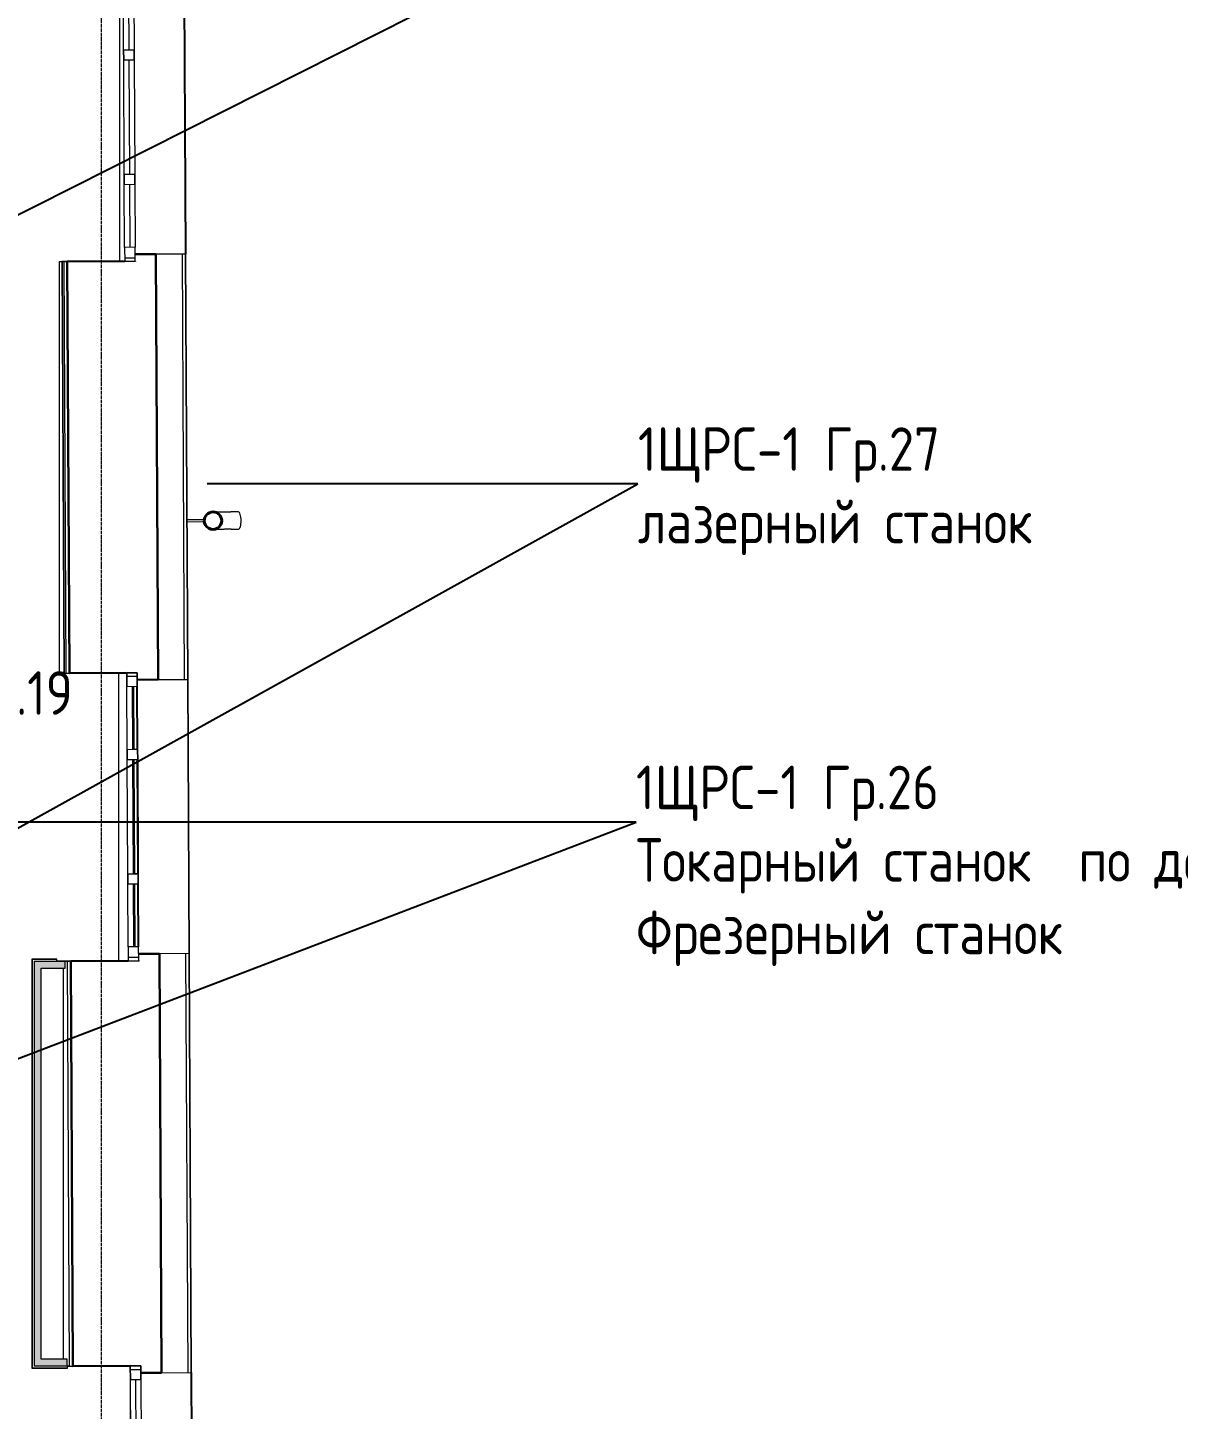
# Model space of a CAD drawing. Header units: millimetres. Extents: x -32 to 417638015, y -35 to 175284279.
# Drawn here: x 416267330 to 416273945, y 175254925 to 175262865 of the extents above; entities that cross this region are included whole.
import ezdxf
from ezdxf import colors
from ezdxf.entities.mleader import LeaderData, LeaderLine
from ezdxf.math import Vec2, Vec3

# ---------------------------------------------------------------- set-up
doc = ezdxf.new("R2010")
doc.units = ezdxf.units.MM
doc.linetypes.add('ADSK_Линия сетки', pattern=[25, 20, -2.5, 0, -2.5])
for name, color, linetype, lineweight in [('_ Окна', 7, 'Continuous', 9), ('Обобщенные модели', 7, 'Continuous', 18), ('Окна', 7, 'Continuous', 9), ('Оси', 253, 'Continuous', 9), ('Перекрытие', 7, 'Continuous', 18), ('Стены внутренние', 7, 'Continuous', 18), ('Стены наружные', 7, 'Continuous', 18), ('Стены несущие', 7, 'Continuous', 30), ('Стены отделка', 7, 'Continuous', 30), ('Стены штриховка', 7, 'Continuous', 9), ('ШТРИХОВКА', 252, 'Continuous', 15)]:
    doc.layers.add(name, color=color, linetype=linetype, lineweight=lineweight)
doc.layers.add('_ЭМ_Надписи', color=7, linetype='Continuous')
doc.styles.add('ЭОМ', font='isocpeur.ttf', dxfattribs={"width": 0.85, "height": 250})

# ---------------------------------------------------------------- blocks, each defined once
blk = doc.blocks.new('1 этаж')
at = {"layer": 'Стены внутренние'}
for points in [[(3168.577, 23702.658), (3208.577, 23702.658), (3208.577, 25988.601), (3168.577, 25988.601), (3168.577, 23920.766)], [(3320.297, 25948.601), (3348.297, 25948.601), (3348.297, 25988.601), (3208.577, 25988.601), (3208.577, 25948.601), (3320.234, 25948.601)], [(3168.577, 23662.658), (3359.713, 23662.658), (3359.713, 23702.658), (3168.577, 23702.658), (3168.577, 23679.57)]]:
    blk.add_hatch(color=8, dxfattribs=at).paths.add_polyline_path(points)
at = {"layer": '_ Окна', "color": 8}
for p, q in [((3711.646, 31586.369), (3713.476, 31226.374)), ((3713.781, 31166.375), (3717.11, 30511.383)), ((3717.415, 30451.384), (3719.245, 30091.388)), ((3689.55, 30031.237), (3749.549, 30031.542)), ((3701.773, 27626.561), (3761.772, 27626.866)), ((3732.077, 27566.714), (3733.907, 27206.719)), ((3734.212, 27146.719), (3737.541, 26491.728)), ((3737.846, 26431.729), (3739.676, 26071.733)), ((3709.982, 26011.582), (3769.981, 26011.887)), ((3722.018, 23643.486), (3782.018, 23643.791)), ((3752.323, 23583.639), (3754.153, 23223.644))]:
    blk.add_line(p, q, dxfattribs=at)
at = {"layer": '_ Окна', "color": 8, "lineweight": 18}
for p, q in [((3683.476, 31226.221), (3743.475, 31226.526)), ((3683.781, 31166.222), (3683.476, 31226.221)), ((3743.475, 31226.526), (3743.78, 31166.527)), ((3743.78, 31166.527), (3683.781, 31166.222)), ((3687.11, 30511.231), (3747.11, 30511.536)), ((3687.415, 30451.231), (3687.11, 30511.231)), ((3747.11, 30511.536), (3747.415, 30451.536)), ((3747.415, 30451.536), (3687.415, 30451.231)), ((3749.244, 30091.541), (3689.245, 30091.236)), ((3689.245, 30091.236), (3689.652, 30011.237)), ((3749.651, 30011.542), (3749.244, 30091.541)), ((3689.652, 30011.237), (3749.651, 30011.542)), ((3701.671, 27646.56), (3761.67, 27646.865)), ((3702.078, 27566.561), (3701.671, 27646.56)), ((3761.67, 27646.865), (3762.077, 27566.866)), ((3762.077, 27566.866), (3702.078, 27566.561)), ((3703.908, 27206.566), (3763.907, 27206.871)), ((3704.213, 27146.567), (3703.908, 27206.566)), ((3763.907, 27206.871), (3764.212, 27146.872)), ((3764.212, 27146.872), (3704.213, 27146.567)), ((3707.542, 26491.575), (3767.541, 26491.88)), ((3707.847, 26431.576), (3707.542, 26491.575)), ((3767.541, 26491.88), (3767.846, 26431.881)), ((3767.846, 26431.881), (3707.847, 26431.576)), ((3769.676, 26071.886), (3709.677, 26071.581)), ((3709.677, 26071.581), (3710.083, 25991.582)), ((3770.082, 25991.887), (3769.676, 26071.886)), ((3710.083, 25991.582), (3770.082, 25991.887)), ((3721.917, 23663.486), (3781.916, 23663.791)), ((3722.323, 23583.487), (3721.917, 23663.486)), ((3781.916, 23663.791), (3782.323, 23583.792)), ((3782.323, 23583.792), (3722.323, 23583.487))]:
    blk.add_line(p, q, dxfattribs=at)
at = {"layer": 'Обобщенные модели', "color": 8}
for p, q in [((4146.351, 28525.332), (4048.211, 28524.833)), ((4048.262, 28514.833), (4146.402, 28515.332)), ((4343.131, 28571.333), (4300.627, 28571.117)), ((4301.135, 28471.118), (4343.639, 28471.334))]:
    blk.add_line(p, q, dxfattribs=at)
at = {"layer": 'Обобщенные модели', "color": 8, "flags": 128}
for points in [[(4209.998, 28570.656), (4211.268, 28570.663), (4213.931, 28570.676), (4216.808, 28570.691), (4219.892, 28570.706), (4223.18, 28570.723), (4226.666, 28570.741), (4230.345, 28570.76), (4234.21, 28570.779), (4238.255, 28570.8), (4242.474, 28570.821), (4246.861, 28570.843), (4251.408, 28570.867), (4256.107, 28570.89), (4260.952, 28570.915), (4265.935, 28570.94), (4271.047, 28570.966), (4276.281, 28570.993), (4281.627, 28571.02), (4287.079, 28571.048), (4292.626, 28571.076), (4298.26, 28571.105), (4300.627, 28571.117)], [(4301.135, 28471.118), (4295.468, 28471.089), (4289.883, 28471.061), (4284.391, 28471.033), (4279, 28471.006), (4273.718, 28470.979), (4268.554, 28470.952), (4263.516, 28470.927), (4258.613, 28470.902), (4253.852, 28470.878), (4249.241, 28470.854), (4244.787, 28470.832), (4240.497, 28470.81), (4236.379, 28470.789), (4232.438, 28470.769), (4228.681, 28470.75), (4225.115, 28470.732), (4221.744, 28470.715), (4218.574, 28470.698), (4215.61, 28470.683), (4212.858, 28470.669), (4210.506, 28470.657)]]:
    blk.add_lwpolyline(points, dxfattribs=at)
at = {"layer": 'Обобщенные модели', "color": 8}
for start, end in [(0.2912255, 180.2912255), (180.2912255, 0.2912255)]:
    blk.add_arc((4197.235, 28520.591), 52, start, end, dxfattribs=at)
at = {"layer": 'Обобщенные модели', "color": 8, "lineweight": 40}
for start, end in [(0.2912255, 180.2912255), (180.2912255, 0.2912255)]:
    blk.add_arc((4197.235, 28520.591), 50, start, end, dxfattribs=at)
at = {"layer": 'Обобщенные модели', "color": 8}
for start_param, end_param in [(4.71238898, 6.28318531), (3.14159265, 4.71238898)]:
    blk.add_ellipse((4343.385, 28521.333), major_axis=(-0.254, 49.999), ratio=0.30901699, start_param=start_param, end_param=end_param, dxfattribs=at)
at = {"layer": 'Окна', "color": 8}
for p, q in [((3683.476, 31226.221), (3681.646, 31586.217)), ((3741.646, 31586.522), (3743.475, 31226.526)), ((3683.476, 31226.221), (3683.781, 31166.222)), ((3743.78, 31166.527), (3743.475, 31226.526)), ((3687.11, 30511.231), (3683.781, 31166.222)), ((3743.78, 31166.527), (3747.11, 30511.536)), ((3687.11, 30511.231), (3687.415, 30451.231)), ((3747.415, 30451.536), (3747.11, 30511.536)), ((3689.245, 30091.236), (3687.415, 30451.231)), ((3747.415, 30451.536), (3749.244, 30091.541)), ((3689.245, 30091.236), (3689.652, 30011.237)), ((3749.651, 30011.542), (3749.244, 30091.541)), ((3689.652, 30011.237), (3749.651, 30011.542)), ((3761.67, 27646.865), (3701.671, 27646.56)), ((3701.671, 27646.56), (3702.078, 27566.561)), ((3762.077, 27566.866), (3761.67, 27646.865)), ((3703.908, 27206.566), (3702.078, 27566.561)), ((3743.901, 27207.929), (3742.077, 27566.765)), ((3758.077, 27566.846), (3759.901, 27208.01)), ((3762.077, 27566.866), (3763.907, 27206.871)), ((3703.908, 27206.566), (3704.213, 27146.567)), ((3743.901, 27207.929), (3759.901, 27208.01)), ((3764.212, 27146.872), (3763.907, 27206.871)), ((3707.542, 26491.575), (3704.213, 27146.567)), ((3747.536, 26492.831), (3744.212, 27146.77)), ((3760.212, 27146.852), (3763.536, 26492.912)), ((3764.212, 27146.872), (3767.541, 26491.88)), ((3707.542, 26491.575), (3707.847, 26431.576)), ((3747.536, 26492.831), (3763.536, 26492.912)), ((3767.846, 26431.881), (3767.541, 26491.88)), ((3709.677, 26071.581), (3707.847, 26431.576)), ((3749.671, 26072.836), (3747.846, 26431.779)), ((3763.846, 26431.861), (3765.671, 26072.918)), ((3767.846, 26431.881), (3769.676, 26071.886)), ((3709.677, 26071.581), (3710.083, 25991.582)), ((3749.671, 26072.836), (3765.671, 26072.918)), ((3770.082, 25991.887), (3769.676, 26071.886)), ((3710.083, 25991.582), (3770.082, 25991.887)), ((3781.916, 23663.791), (3721.917, 23663.486)), ((3721.917, 23663.486), (3722.323, 23583.487)), ((3782.323, 23583.792), (3781.916, 23663.791)), ((3724.153, 23223.492), (3722.323, 23583.487)), ((3782.323, 23583.792), (3784.152, 23223.797))]:
    blk.add_line(p, q, dxfattribs=at)
at = {"layer": 'Оси', "color": 8, "linetype": 'ADSK_Линия сетки'}
blk.add_line((3556.766, -4162.595), (3556.766, 44411.9), dxfattribs=at)
at = {"layer": 'Перекрытие', "color": 8}
for p, q in [((3660.753, 30011.09), (3660.753, 31659.165)), ((3315.071, 27648.58), (3315.071, 30009.849)), ((3315.071, 30009.849), (3416.591, 30009.849)), ((3339.656, 27648.58), (3315.071, 27648.58)), ((3655.906, 25991.306), (3655.906, 27646.328)), ((3360.094, 25988.601), (3380.094, 25988.601)), ((3337.071, 23702.658), (3337.071, 25948.601)), ((3361.916, 23662.658), (3359.916, 23662.658)), ((3721.921, 23662.658), (3558.966, 23662.658)), ((3722.09, 22008.465), (3722.09, 23629.371))]:
    blk.add_line(p, q, dxfattribs=at)
at = {"layer": 'Стены наружные', "color": 8}
for p, q in [((4039.444, 30053.015), (4031.438, 31627.995)), ((4032.438, 31628), (4040.444, 30053.021)), ((4059.88, 26032.36), (4051.875, 27607.34)), ((4052.875, 27607.345), (4060.88, 26032.365)), ((4080.115, 22051.286), (4072.115, 23625.265)), ((4073.11, 23626.271), (4081.115, 22051.291))]:
    blk.add_line(p, q, dxfattribs=at)
at = {"layer": 'Стены несущие', "color": 8}
for p, q in [((3869.446, 30052.151), (3749.448, 30051.541)), ((3869.446, 30052.151), (3881.872, 27607.476)), ((3689.652, 30011.237), (3359.656, 30009.56)), ((3371.675, 27644.883), (3359.656, 30009.56)), ((3749.656, 30010.542), (3749.651, 30011.542)), ((3371.675, 27644.883), (3701.671, 27646.56)), ((3761.874, 27606.866), (3881.872, 27607.476)), ((3710.083, 25991.582), (3380.088, 25989.904)), ((3391.921, 23661.809), (3380.088, 25989.904)), ((3889.878, 26032.496), (3769.879, 26031.886)), ((3770.082, 25991.887), (3770.093, 25989.887)), ((3889.878, 26032.496), (3902.118, 23624.401)), ((3391.921, 23661.809), (3721.917, 23663.486)), ((3782.119, 23623.791), (3902.118, 23624.401))]:
    blk.add_line(p, q, dxfattribs=at)
at = {"layer": 'Стены отделка', "color": 8, "lineweight": 9}
for p, q in [((4040.444, 30053.021), (3869.446, 30052.151)), ((3869.446, 30052.151), (3869.446, 30052.151)), ((4019.444, 30052.914), (4019.449, 30051.914)), ((4051.87, 27608.34), (4039.444, 30053.015)), ((4039.444, 30053.015), (4051.875, 27607.34)), ((4052.875, 27607.345), (4040.444, 30053.021)), ((3359.656, 30009.56), (3327.656, 30009.397)), ((3327.656, 30009.397), (3339.676, 27644.72)), ((3339.656, 30009.458), (3351.676, 27644.781)), ((3339.676, 27644.72), (3371.675, 27644.883)), ((3881.872, 27607.476), (4051.87, 27608.34)), ((4051.875, 27607.34), (4052.875, 27607.345)), ((3156.577, 25998.601), (3156.577, 23652.658)), ((3300.032, 26000.601), (3158.577, 26000.601)), ((3168.577, 25988.601), (3168.577, 23662.658)), ((3168.577, 25988.601), (3360.094, 25988.601)), ((3300.089, 25989.498), (3300.032, 26000.601)), ((3380.088, 25989.904), (3300.089, 25989.498)), ((3348.297, 25948.601), (3348.297, 25988.601)), ((3360.094, 25988.601), (3360.088, 25989.803)), ((3371.921, 23661.707), (3360.094, 25988.601)), ((4059.875, 26033.36), (3889.878, 26032.496)), ((3889.878, 26032.496), (3889.878, 26032.496)), ((4039.876, 26033.259), (4039.886, 26031.259)), ((4072.115, 23625.265), (4059.875, 26033.36)), ((4060.88, 26032.365), (4059.88, 26032.36)), ((4059.88, 26032.36), (4072.11, 23626.265)), ((4073.11, 23626.271), (4060.88, 26032.365)), ((3208.577, 25948.601), (3348.297, 25948.601)), ((3208.577, 23702.658), (3208.577, 25948.601)), ((3371.916, 23662.658), (3168.577, 23662.658)), ((3359.713, 23702.658), (3208.577, 23702.658)), ((3359.713, 23662.658), (3359.713, 23702.658)), ((3359.921, 23661.646), (3391.921, 23661.809)), ((3359.977, 23650.658), (3359.921, 23661.646)), ((3158.577, 23650.658), (3359.977, 23650.658)), ((3902.118, 23624.401), (4072.115, 23625.265)), ((4072.11, 23626.265), (4073.11, 23626.271))]:
    blk.add_line(p, q, dxfattribs=at)
at = {"layer": 'Стены штриховка', "color": 8}
for p, q in [((4019.449, 30051.914), (4031.87, 27608.238)), ((3329.656, 30009.407), (3341.676, 27644.731)), ((3158.577, 26000.601), (3156.577, 26000.601)), ((3156.577, 26000.601), (3156.577, 25998.601)), ((3300.042, 25998.601), (3156.577, 25998.601)), ((3158.577, 26000.601), (3158.577, 23650.658)), ((4039.886, 26031.259), (4052.116, 23625.164)), ((3156.577, 23652.658), (3359.967, 23652.658)), ((3156.577, 23652.658), (3156.577, 23650.658)), ((3156.577, 23650.658), (3158.577, 23650.658))]:
    blk.add_line(p, q, dxfattribs=at)

msp = doc.modelspace()

# ---------------------------------------------------------------- block references
at = {"layer": 'ШТРИХОВКА'}
msp.add_blockref('1 этаж', (416264198.1, 175231510.7), dxfattribs=at)

# ---------------------------------------------------------------- leaders
at = {"layer": '_ЭМ_Надписи', "color": 7, "ltscale": 5}
ml = msp.add_multileader_mtext('Standard', dxfattribs=at)
ml.set_content('{\\fGOST Common|b0|i0|c204|p34;\\W0.9;\\C256;1ЩРС-1\\fISOCPEUR|b0|i0|c204|p34;\\W0.85; Гр.24\\PИнструменты для технологии}', color=1, style='ЭОМ')
ml.set_leader_properties()
ml.build(insert=Vec2(0, 0))
ml.multileader.update_dxf_attribs({"text_left_attachment_type": 6, "text_right_attachment_type": 6, "dogleg_length": 0, "arrow_head_size": 200})
ctx = ml.context
ctx.base_point, ctx.char_height, ctx.arrow_head_size, ctx.landing_gap_size, ctx.plane_origin = Vec3(416271221.7, 175265541.6, -64.3), 250, 200, 0, Vec3(416252460, 175273091.8, -64.3)
ctx.left_attachment, ctx.right_attachment = 6, 6
notes = []
notes.append((ctx, [(0, (1, 1, 0), (416271221.7, 175265541.6, -64.3), (1, 0), 0, [(0, [(416262464.5, 175261126.7, -64.3)], 0, [])])]))
ctx.mtext.insert, ctx.mtext.width, ctx.mtext.defined_height, ctx.mtext.flow_direction = Vec3(416271221.7, 175265841.6, -64.3), 3159.507, 1367.5, 5
ml = msp.add_multileader_mtext('Standard', dxfattribs=at)
ml.set_content('{\\fGOST Common|b0|i0|c204|p34;\\W0.9;\\C256;1ЩРС-1\\fISOCPEUR|b0|i0|c204|p34;\\W0.85; Гр.25\\PИнструменты для технологии}', color=1, style='ЭОМ')
ml.set_leader_properties()
ml.build(insert=Vec2(0, 0))
ml.multileader.update_dxf_attribs({"text_left_attachment_type": 6, "text_right_attachment_type": 6, "dogleg_length": 0, "arrow_head_size": 200})
ctx = ml.context
ctx.base_point, ctx.char_height, ctx.arrow_head_size, ctx.landing_gap_size, ctx.plane_origin = Vec3(416271344.2, 175263841.3, -64.3), 250, 200, 0, Vec3(416252582.5, 175271391.5, -64.3)
ctx.left_attachment, ctx.right_attachment = 6, 6
notes.append((ctx, [(0, (1, 1, 0), (416271344.2, 175263841.3, -64.3), (1, 0), 0, [(0, [(416262587, 175259426.5, -64.3)], 0, [])])]))
ctx.mtext.insert, ctx.mtext.width, ctx.mtext.defined_height, ctx.mtext.flow_direction = Vec3(416271344.2, 175264141.3, -64.3), 3159.507, 1367.5, 5
ml = msp.add_multileader_mtext('Standard', dxfattribs=at)
ml.set_content('{\\fGOST Common|b0|i0|c204|p34;\\W0.9;\\C256;1ЩРС-1\\fISOCPEUR|b0|i0|c204|p34;\\W0.85; Гр.27\\Pлазерный станок}', color=1, style='ЭОМ')
ml.set_leader_properties()
ml.build(insert=Vec2(0, 0))
ml.multileader.update_dxf_attribs({"text_left_attachment_type": 6, "text_right_attachment_type": 6, "dogleg_length": 0, "arrow_head_size": 200})
ctx = ml.context
ctx.base_point, ctx.char_height, ctx.arrow_head_size, ctx.landing_gap_size, ctx.plane_origin = Vec3(416270838.2, 175260242.8, -64.3), 250, 200, 0, Vec3(416228597.6, 175268286.3, -64.3)
ctx.left_attachment, ctx.right_attachment = 6, 6
notes.append((ctx, [(0, (1, 1, 0), (416270838.2, 175260242.8, -64.3), (1, 0), 0, [(0, [(416262023.4, 175255351.5, -64.3)], 0, [])])]))
ctx.mtext.insert, ctx.mtext.width, ctx.mtext.defined_height, ctx.mtext.flow_direction = Vec3(416270838.2, 175260567.8, -64.3), 3276.753, 854.9, 5
ml = msp.add_multileader_mtext('Standard', dxfattribs=at)
ml.set_content('{\\fGOST Common|b0|i0|c204|p34;\\W0.9;\\C256;1ЩРС-1\\fISOCPEUR|b0|i0|c204|p34;\\W0.85; Гр.19\\PРезерв\\P\\fGOST Common|b0|i0|c0|p34;\\W0.9;h=\\fGOST Common|b0|i0|c204|p34;1\\fGOST Common|b0|i0|c0|p34;.\\fGOST Common|b0|i0|c204|p34;8м}', color=1, style='ЭОМ')
ml.set_leader_properties()
ml.build(insert=Vec2(0, 0))
ml.multileader.update_dxf_attribs({"text_left_attachment_type": 6, "text_right_attachment_type": 6, "dogleg_length": 0, "arrow_head_size": 200})
ctx = ml.context
ctx.base_point, ctx.char_height, ctx.arrow_head_size, ctx.landing_gap_size, ctx.plane_origin = Vec3(416265884.8, 175258866, -64.3), 250, 200, 0, Vec3(416240229.3, 175272082.5, -64.3)
ctx.left_attachment, ctx.right_attachment = 6, 6
notes.append((ctx, [(0, (1, 1, 0), (416265884.8, 175258866, -64.3), (1, 0), 0, [(0, [(416264455.2, 175258311, -64.3)], 0, [])])]))
ctx.mtext.insert, ctx.mtext.width, ctx.mtext.defined_height, ctx.mtext.flow_direction = Vec3(416265884.8, 175259166, -64.3), 1629.256, 545.6, 5
ml = msp.add_multileader_mtext('Standard', dxfattribs=at)
ml.set_content('{\\fGOST Common|b0|i0|c204|p34;\\W0.9;\\C256;1ЩРС-1\\fISOCPEUR|b0|i0|c204|p34;\\W0.85; Гр.26\\PТокарный станок  по дереву\\PФрезерный станок}', color=1, style='ЭОМ')
ml.set_leader_properties()
ml.build(insert=Vec2(0, 0))
ml.multileader.update_dxf_attribs({"text_left_attachment_type": 6, "text_right_attachment_type": 6, "dogleg_length": 0, "arrow_head_size": 200})
ctx = ml.context
ctx.base_point, ctx.char_height, ctx.arrow_head_size, ctx.landing_gap_size, ctx.plane_origin = Vec3(416270827.1, 175258298.5, -64.3), 250, 200, 0, Vec3(416228597.6, 175269782.7, -64.3)
ctx.left_attachment, ctx.right_attachment = 6, 6
notes.append((ctx, [(0, (1, 1, 0), (416270827.1, 175258298.5, -64.3), (1, 0), 0, [(0, [(416263116.1, 175255351.6, -64.3)], 0, [])])]))
ctx.mtext.insert, ctx.mtext.width, ctx.mtext.defined_height, ctx.mtext.flow_direction = Vec3(416270827.1, 175258623.5, -64.3), 4791.668, 529.9, 5
for ctx, leaders in notes:
    for number, flags, end, landing, length, lines in leaders:
        leader = LeaderData()
        leader.index, (leader.has_last_leader_line, leader.has_dogleg_vector, leader.attachment_direction) = number, flags
        leader.last_leader_point, leader.dogleg_vector, leader.dogleg_length = Vec3(end), Vec3(landing), length
        for number, points, colour, breaks in lines:
            line = LeaderLine()
            line.index, line.vertices, line.color, line.breaks = number, Vec3.list(points), colors.encode_raw_color(colour), breaks
            leader.lines.append(line)
        ctx.leaders.append(leader)

doc.saveas('drawing.dxf')
